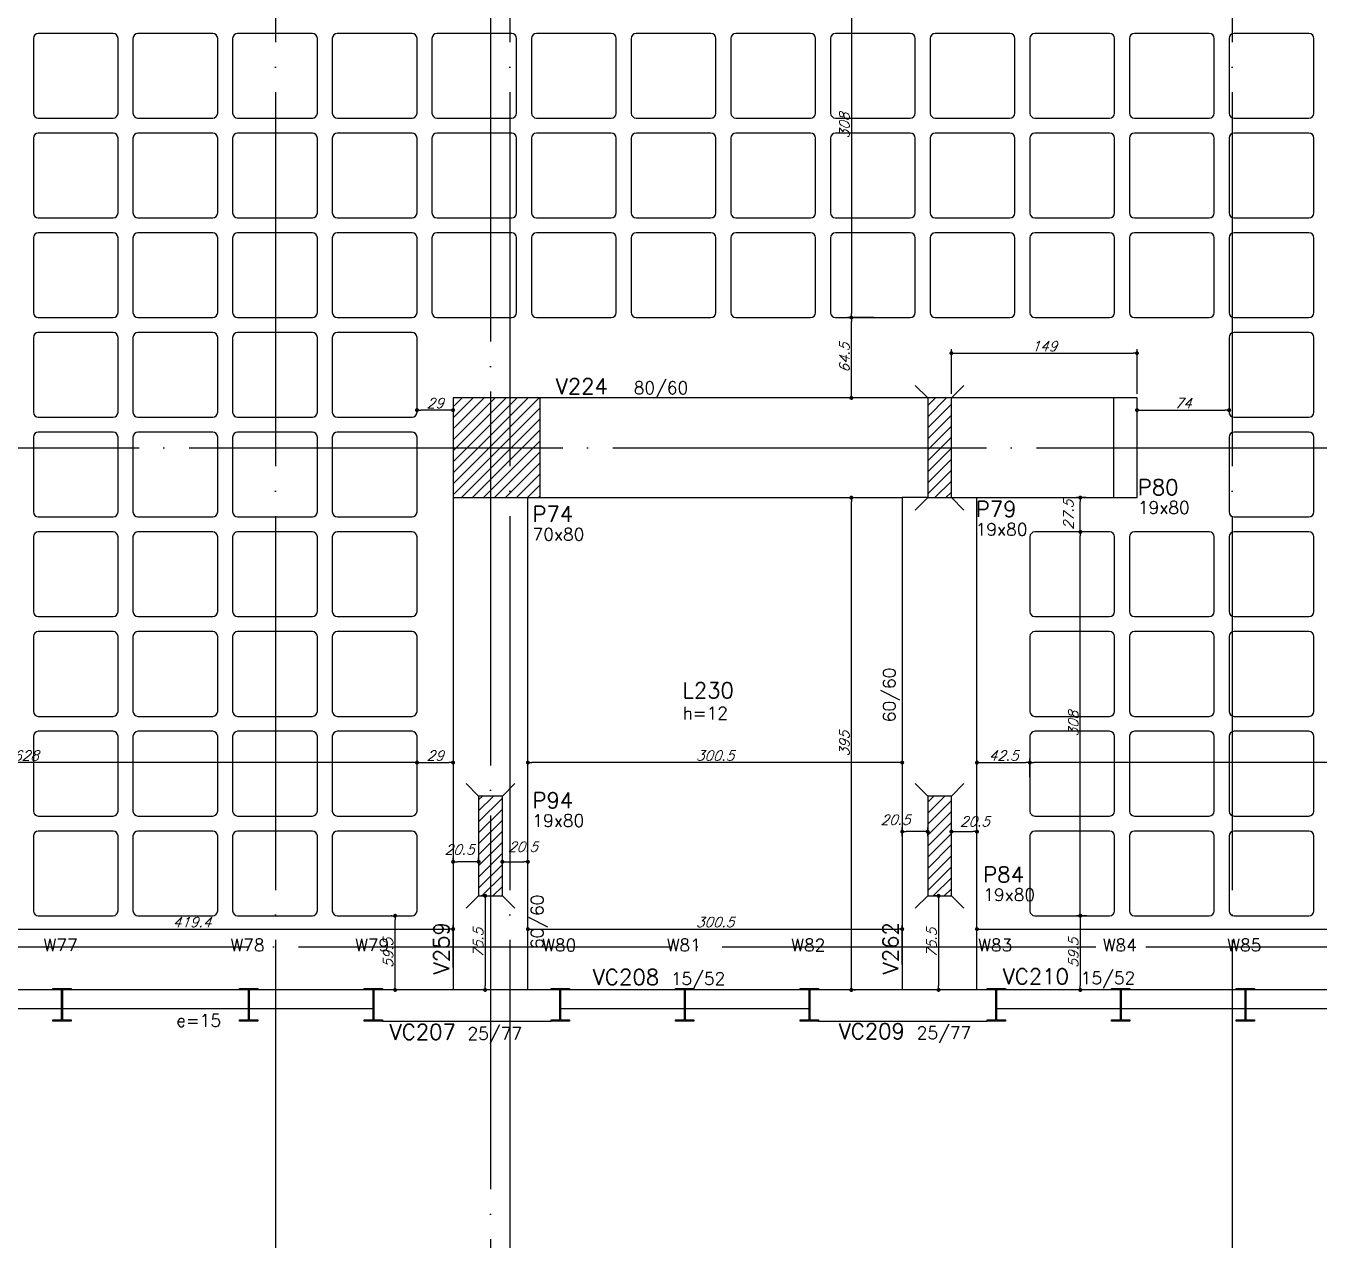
# Model space of a CAD drawing. Extents: x -4172 to 5483, y -2094 to 2406.
# Drawn here: x 1857 to 2895, y -1120 to -146 of the extents above; entities that cross this region are included whole.
import ezdxf
from ezdxf.enums import TextEntityAlignment as Align

# ---------------------------------------------------------------- set-up
doc = ezdxf.new("R2010")
doc.units = 0
doc.header["$LTSCALE"] = 50
doc.header["$MEASUREMENT"] = 0
doc.linetypes.add('EIXO', pattern=[6.8, 6, -0.4, 0, -0.4])
doc.layers.get('0').update_dxf_attribs({"linetype": 'CONTINUOUS'})
doc.layers.get('DEFPOINTS').update_dxf_attribs({"linetype": 'CONTINUOUS'})
for name, color, linetype in [('251', 5, 'CONTINUOUS'), ('F-COTAS', 106, 'CONTINUOUS'), ('F-CUBETA', 1, 'CONTINUOUS'), ('F-EIXO', 12, 'EIXO'), ('F-LAJES-DIM', 2, 'CONTINUOUS'), ('F-LAJES-NOME', 4, 'CONTINUOUS'), ('F-PARC-DIM', 2, 'CONTINUOUS'), ('F-PERFIL - W310x52', 4, 'CONTINUOUS'), ('F-PERFIL- W250x38.5', 4, 'CONTINUOUS'), ('F-PILARES-DIM', 172, 'CONTINUOUS'), ('F-PILARES-HACH', 174, 'CONTINUOUS'), ('F-PILARES-M', 170, 'CONTINUOUS'), ('F-PILARES-N', 170, 'CONTINUOUS'), ('F-PILARES-NASCE', 4, 'CONTINUOUS'), ('F-PILARES-NOME', 170, 'CONTINUOUS'), ('F-PILARES-S', 170, 'CONTINUOUS'), ('F-TEXTO', 6, 'CONTINUOUS'), ('F-VIGAS', 3, 'CONTINUOUS'), ('F-VIGAS-DIM', 2, 'CONTINUOUS'), ('F-VIGAS-NOME', 4, 'CONTINUOUS')]:
    doc.layers.add(name, color=color, linetype=linetype)
doc.styles.add('CP-TEXT-INCL', font='romans.shx', dxfattribs={"oblique": 20})
doc.styles.add('MCP', font='romans.shx')
doc.styles.add('ROMANS', font='romans.shx')
doc.styles.get("Standard").update_dxf_attribs({"font": 'ROMANS.SHX'})
doc.dimstyles.new('CP-COTAS-50', dxfattribs={"dimscale": 0.64, "dimtxt": 12.5, "dimasz": 5, "dimexe": 5, "dimexo": 5, "dimgap": 2.5, "dimtad": 1, "dimdec": 1, "dimdsep": 46, "dimtxsty": 'CP-TEXT-INCL', "dimblk1": 'DOT', "dimblk2": 'DOT', "dimsah": 1, "dimcen": 9, "dimclrd": 256, "dimclre": 256, "dimclrt": 256, "dimadec": 0, "dimazin": 0, "dimtfac": 1, "dimtdec": 1, "dimtmove": 2, "dimatfit": 3, "dimldrblk": 'DOT', "dimfxl": 0, "dimtolj": 1, "dimarcsym": 0})

# ---------------------------------------------------------------- blocks, each defined once
blk = doc.blocks.new('_VAONER063650636500869008690')
at = {"layer": '251', "color": 1}
for p, q in [((30, 34), (-30, 34)), ((-34, 30), (-34, -30)), ((34, -30), (34, 30)), ((-30, -34), (30, -34))]:
    blk.add_line(p, q, dxfattribs=at)
for centre, start, end in [((-30, 30), 90, 180), ((30, 30), 0, 90), ((-30, -30), 180, 270), ((30, -30), 270, 0)]:
    blk.add_arc(centre, 4, start, end, dxfattribs=at)
blk = doc.blocks.new('*U20')
at = {"layer": 'F-EIXO'}
blk.add_line((0, 0), (0, -3377.9), dxfattribs=at)
at = {"layer": 'F-TEXTO', "style": 'ROMANS'}
blk.add_attdef('EIXO', text='', height=17.5, rotation=360, dxfattribs=at).set_placement((0, 28.2), align=Align.MIDDLE_CENTER)
blk = doc.blocks.new('*U22')
at = {"layer": 'F-EIXO'}
blk.add_line((0, 0), (7397, 0), dxfattribs=at)
at = {"layer": 'F-TEXTO', "style": 'ROMANS'}
blk.add_attdef('EIXO', text='', height=17.5, dxfattribs=at).set_placement((-28.2072, 0), align=Align.MIDDLE_CENTER)
blk = doc.blocks.new('*U23')
at = {"layer": 'F-EIXO'}
blk.add_line((0, 0), (7484.954, 0), dxfattribs=at)
at = {"layer": 'F-TEXTO', "style": 'ROMANS'}
blk.add_attdef('EIXO', text='', height=17.5, dxfattribs=at).set_placement((-28.2072, 0), align=Align.MIDDLE_CENTER)
blk = doc.blocks.new('*U35')
at = {"layer": 'F-EIXO'}
blk.add_line((0, 0), (0, -3377.9), dxfattribs=at)
at = {"layer": 'F-TEXTO', "style": 'ROMANS'}
blk.add_attdef('EIXO', text='', height=17.5, rotation=360, dxfattribs=at).set_placement((0, 28.2), align=Align.MIDDLE_CENTER)
blk = doc.blocks.new('*U39')
at = {"layer": 'F-EIXO'}
blk.add_line((0, 0), (0, -3377.9), dxfattribs=at)
at = {"layer": 'F-TEXTO', "style": 'ROMANS'}
blk.add_attdef('EIXO', text='', height=17.5, rotation=360, dxfattribs=at).set_placement((0, 28.2), align=Align.MIDDLE_CENTER)
blk = doc.blocks.new('*U37')
at = {"layer": 'F-EIXO'}
blk.add_line((0, 0), (0, -3477.9), dxfattribs=at)
at = {"layer": 'F-TEXTO', "style": 'ROMANS'}
blk.add_attdef('EIXO', text='', height=17.5, rotation=360, dxfattribs=at).set_placement((0, 28.2), align=Align.MIDDLE_CENTER)
blk = doc.blocks.new('_DOT')
at = {"color": 0, "linetype": 'ByBlock'}
blk.add_line((-0.5, 0), (-1, 0), dxfattribs=at)
at = {"color": 0, "linetype": 'ByBlock', "const_width": 0.5}
blk.add_lwpolyline([(-0.25, 0, 1), (0.25, 0, 1)], format="xyb", close=True, dxfattribs=at)
blk = doc.blocks.new('*D49')
at = {"layer": 'DEFPOINTS', "color": 0, "linetype": 'Continuous', "transparency": 16777216}
for p in [(-3540, -934.5), (3264.5, -934.5), (3264.5, -1512.9)]:
    blk.add_point(p, dxfattribs=at)
at = {"layer": 'F-COTAS', "linetype": 'Continuous', "lineweight": -2, "transparency": 16777216}
for p, q in [((-3540, -937.7), (-3540, -1516.1)), ((3264.5, -937.7), (3264.5, -1516.1)), ((-3536.8, -1512.9), (3261.3, -1512.9))]:
    blk.add_line(p, q, dxfattribs=at)
at = {"layer": 'F-COTAS', "linetype": 'Continuous', "lineweight": -2, "transparency": 16777216, "xscale": 3.2, "yscale": 3.2, "zscale": 3.2, "rotation": 180}
blk.add_blockref('_DOT', (-3540, -1512.9), dxfattribs=at)
at = {"layer": 'F-COTAS', "linetype": 'Continuous', "lineweight": -2, "transparency": 16777216, "xscale": 3.2, "yscale": 3.2, "zscale": 3.2}
blk.add_blockref('_DOT', (3264.5, -1512.9), dxfattribs=at)
at = {"layer": 'F-COTAS', "linetype": 'Continuous', "transparency": 16777216, "insert": (-137.8, -1507.3), "char_height": 8, "attachment_point": 5, "style": 'CP-TEXT-INCL'}
blk.add_mtext('\\A1;6804.5', dxfattribs=at)
blk = doc.blocks.new('*D168')
at = {"layer": 'DEFPOINTS', "color": 0, "linetype": 'Continuous', "transparency": 16777216}
for p in [(2663, -737.1), (2663, -751.9), (3211, -751.9)]:
    blk.add_point(p, dxfattribs=at)
at = {"layer": 'F-COTAS', "linetype": 'Continuous', "lineweight": -2, "transparency": 16777216}
for p, q in [((2663, -748.7), (2663, -733.9)), ((3207.8, -737.1), (2666.2, -737.1)), ((3211, -748.7), (3211, -733.9))]:
    blk.add_line(p, q, dxfattribs=at)
at = {"layer": 'F-COTAS', "linetype": 'Continuous', "lineweight": -2, "transparency": 16777216, "xscale": 3.2, "yscale": 3.2, "zscale": 3.2, "rotation": 180}
blk.add_blockref('_DOT', (2663, -737.1), dxfattribs=at)
at = {"layer": 'F-COTAS', "linetype": 'Continuous', "lineweight": -2, "transparency": 16777216, "xscale": 3.2, "yscale": 3.2, "zscale": 3.2}
blk.add_blockref('_DOT', (3211, -737.1), dxfattribs=at)
at = {"layer": 'F-COTAS', "linetype": 'Continuous', "transparency": 16777216, "insert": (2937, -731.5), "char_height": 8, "attachment_point": 5, "style": 'CP-TEXT-INCL'}
blk.add_mtext('\\A1;548', dxfattribs=at)
blk = doc.blocks.new('*D169')
at = {"layer": 'DEFPOINTS', "color": 0, "linetype": 'Continuous', "transparency": 16777216}
for p in [(2663, -737.1), (2620.5, -745), (2663, -745)]:
    blk.add_point(p, dxfattribs=at)
at = {"layer": 'F-COTAS', "linetype": 'Continuous', "lineweight": -2, "transparency": 16777216}
for p, q in [((2620.5, -741.8), (2620.5, -733.9)), ((2623.7, -737.1), (2659.8, -737.1)), ((2663, -741.8), (2663, -733.9))]:
    blk.add_line(p, q, dxfattribs=at)
at = {"layer": 'F-COTAS', "linetype": 'Continuous', "lineweight": -2, "transparency": 16777216, "xscale": 3.2, "yscale": 3.2, "zscale": 3.2, "rotation": 180}
blk.add_blockref('_DOT', (2620.5, -737.1), dxfattribs=at)
at = {"layer": 'F-COTAS', "linetype": 'Continuous', "lineweight": -2, "transparency": 16777216, "xscale": 3.2, "yscale": 3.2, "zscale": 3.2}
blk.add_blockref('_DOT', (2663, -737.1), dxfattribs=at)
at = {"layer": 'F-COTAS', "linetype": 'Continuous', "transparency": 16777216, "insert": (2641.8, -731.5), "char_height": 8, "attachment_point": 5, "style": 'CP-TEXT-INCL'}
blk.add_mtext('\\A1;42.5', dxfattribs=at)
blk = doc.blocks.new('*D170')
at = {"layer": 'DEFPOINTS', "color": 0, "linetype": 'Continuous', "transparency": 16777216}
for p in [(2260, -737.1), (2260, -737.1), (2560.5, -737.1)]:
    blk.add_point(p, dxfattribs=at)
at = {"layer": 'F-COTAS', "linetype": 'Continuous', "lineweight": -2, "transparency": 16777216}
blk.add_line((2557.3, -737.1), (2263.2, -737.1), dxfattribs=at)
at = {"layer": 'F-COTAS', "linetype": 'Continuous', "lineweight": -2, "transparency": 16777216, "xscale": 3.2, "yscale": 3.2, "zscale": 3.2, "rotation": 180}
blk.add_blockref('_DOT', (2260, -737.1), dxfattribs=at)
at = {"layer": 'F-COTAS', "linetype": 'Continuous', "lineweight": -2, "transparency": 16777216, "xscale": 3.2, "yscale": 3.2, "zscale": 3.2}
blk.add_blockref('_DOT', (2560.5, -737.1), dxfattribs=at)
at = {"layer": 'F-COTAS', "linetype": 'Continuous', "transparency": 16777216, "insert": (2410.2, -731.5), "char_height": 8, "attachment_point": 5, "style": 'CP-TEXT-INCL'}
blk.add_mtext('\\A1;300.5', dxfattribs=at)
blk = doc.blocks.new('*D171')
at = {"layer": 'DEFPOINTS', "color": 0, "linetype": 'Continuous', "transparency": 16777216}
for p in [(2171, -737.1), (2200, -737.1), (2200, -737.1)]:
    blk.add_point(p, dxfattribs=at)
at = {"layer": 'F-COTAS', "linetype": 'Continuous', "lineweight": -2, "transparency": 16777216}
blk.add_line((2174.2, -737.1), (2196.8, -737.1), dxfattribs=at)
at = {"layer": 'F-COTAS', "linetype": 'Continuous', "lineweight": -2, "transparency": 16777216, "xscale": 3.2, "yscale": 3.2, "zscale": 3.2, "rotation": 180}
blk.add_blockref('_DOT', (2171, -737.1), dxfattribs=at)
at = {"layer": 'F-COTAS', "linetype": 'Continuous', "lineweight": -2, "transparency": 16777216, "xscale": 3.2, "yscale": 3.2, "zscale": 3.2}
blk.add_blockref('_DOT', (2200, -737.1), dxfattribs=at)
at = {"layer": 'F-COTAS', "linetype": 'Continuous', "transparency": 16777216, "insert": (2185.5, -731.5), "char_height": 8, "attachment_point": 5, "style": 'CP-TEXT-INCL'}
blk.add_mtext('\\A1;29', dxfattribs=at)
blk = doc.blocks.new('*D172')
at = {"layer": 'DEFPOINTS', "color": 0, "linetype": 'Continuous', "transparency": 16777216}
for p in [(1543, -737.1), (1543, -753.4), (2171, -753.4)]:
    blk.add_point(p, dxfattribs=at)
at = {"layer": 'F-COTAS', "linetype": 'Continuous', "lineweight": -2, "transparency": 16777216}
for p, q in [((1543, -750.2), (1543, -733.9)), ((2167.8, -737.1), (1546.2, -737.1)), ((2171, -750.2), (2171, -733.9))]:
    blk.add_line(p, q, dxfattribs=at)
at = {"layer": 'F-COTAS', "linetype": 'Continuous', "lineweight": -2, "transparency": 16777216, "xscale": 3.2, "yscale": 3.2, "zscale": 3.2, "rotation": 180}
blk.add_blockref('_DOT', (1543, -737.1), dxfattribs=at)
at = {"layer": 'F-COTAS', "linetype": 'Continuous', "lineweight": -2, "transparency": 16777216, "xscale": 3.2, "yscale": 3.2, "zscale": 3.2}
blk.add_blockref('_DOT', (2171, -737.1), dxfattribs=at)
at = {"layer": 'F-COTAS', "linetype": 'Continuous', "transparency": 16777216, "insert": (1857, -731.5), "char_height": 8, "attachment_point": 5, "style": 'CP-TEXT-INCL'}
blk.add_mtext('\\A1;628', dxfattribs=at)
blk = doc.blocks.new('*D179')
at = {"layer": 'DEFPOINTS', "color": 0, "linetype": 'Continuous', "transparency": 16777216}
for p in [(2518.8, -524.5), (2519.7, -524.5), (2518.8, -919.5)]:
    blk.add_point(p, dxfattribs=at)
at = {"layer": 'F-COTAS', "linetype": 'Continuous', "lineweight": -2, "transparency": 16777216}
for p, q in [((2519.7, -916.3), (2519.7, -527.7)), ((2522, -524.5), (2522.9, -524.5)), ((2522, -919.5), (2522.9, -919.5))]:
    blk.add_line(p, q, dxfattribs=at)
at = {"layer": 'F-COTAS', "linetype": 'Continuous', "lineweight": -2, "transparency": 16777216, "xscale": 3.2, "yscale": 3.2, "zscale": 3.2}
for p, rotation in [((2519.7, -524.5), 90), ((2519.7, -919.5), 270)]:
    blk.add_blockref('_DOT', p, dxfattribs=dict(at, rotation=rotation))
at = {"layer": 'F-COTAS', "linetype": 'Continuous', "transparency": 16777216, "insert": (2514.1, -722), "char_height": 8, "attachment_point": 5, "rotation": 90, "style": 'CP-TEXT-INCL'}
blk.add_mtext('\\A1;395', dxfattribs=at)
blk = doc.blocks.new('*D181')
at = {"layer": 'DEFPOINTS', "color": 0, "linetype": 'Continuous', "transparency": 16777216}
for p in [(2541, -72), (2519.7, -380), (2541, -380)]:
    blk.add_point(p, dxfattribs=at)
at = {"layer": 'F-COTAS', "linetype": 'Continuous', "lineweight": -2, "transparency": 16777216}
for p, q in [((2537.8, -72), (2516.5, -72)), ((2519.7, -75.2), (2519.7, -376.8)), ((2537.8, -380), (2516.5, -380))]:
    blk.add_line(p, q, dxfattribs=at)
at = {"layer": 'F-COTAS', "linetype": 'Continuous', "lineweight": -2, "transparency": 16777216, "xscale": 3.2, "yscale": 3.2, "zscale": 3.2}
for p, rotation in [((2519.7, -72), 90), ((2519.7, -380), 270)]:
    blk.add_blockref('_DOT', p, dxfattribs=dict(at, rotation=rotation))
at = {"layer": 'F-COTAS', "linetype": 'Continuous', "transparency": 16777216, "insert": (2514.1, -226), "char_height": 8, "attachment_point": 5, "rotation": 90, "style": 'CP-TEXT-INCL'}
blk.add_mtext('\\A1;308', dxfattribs=at)
blk = doc.blocks.new('*D182')
at = {"layer": 'DEFPOINTS', "color": 0, "linetype": 'Continuous', "transparency": 16777216}
for p in [(2519.7, -380), (2539.1, -380), (2539.1, -444.5)]:
    blk.add_point(p, dxfattribs=at)
at = {"layer": 'F-COTAS', "linetype": 'Continuous', "lineweight": -2, "transparency": 16777216}
for p, q in [((2535.9, -380), (2516.5, -380)), ((2519.7, -441.3), (2519.7, -383.2)), ((2535.9, -444.5), (2516.5, -444.5))]:
    blk.add_line(p, q, dxfattribs=at)
at = {"layer": 'F-COTAS', "linetype": 'Continuous', "lineweight": -2, "transparency": 16777216, "xscale": 3.2, "yscale": 3.2, "zscale": 3.2}
for p, rotation in [((2519.7, -380), 90), ((2519.7, -444.5), 270)]:
    blk.add_blockref('_DOT', p, dxfattribs=dict(at, rotation=rotation))
at = {"layer": 'F-COTAS', "linetype": 'Continuous', "transparency": 16777216, "insert": (2514.1, -412.3), "char_height": 8, "attachment_point": 5, "rotation": 90, "style": 'CP-TEXT-INCL'}
blk.add_mtext('\\A1;64.5', dxfattribs=at)
blk = doc.blocks.new('*D220')
at = {"layer": 'DEFPOINTS', "color": 0, "linetype": 'Continuous', "transparency": 16777216}
for p in [(2200, -870.7), (1780.6, -904.7), (2200, -904.7)]:
    blk.add_point(p, dxfattribs=at)
at = {"layer": 'F-COTAS', "linetype": 'Continuous', "lineweight": -2, "transparency": 16777216}
for p, q in [((1780.6, -901.5), (1780.6, -867.5)), ((1783.8, -870.7), (2196.8, -870.7)), ((2200, -901.5), (2200, -867.5))]:
    blk.add_line(p, q, dxfattribs=at)
at = {"layer": 'F-COTAS', "linetype": 'Continuous', "lineweight": -2, "transparency": 16777216, "xscale": 3.2, "yscale": 3.2, "zscale": 3.2, "rotation": 180}
blk.add_blockref('_DOT', (1780.6, -870.7), dxfattribs=at)
at = {"layer": 'F-COTAS', "linetype": 'Continuous', "lineweight": -2, "transparency": 16777216, "xscale": 3.2, "yscale": 3.2, "zscale": 3.2}
blk.add_blockref('_DOT', (2200, -870.7), dxfattribs=at)
at = {"layer": 'F-COTAS', "linetype": 'Continuous', "transparency": 16777216, "insert": (1990.3, -865.1), "char_height": 8, "attachment_point": 5, "style": 'CP-TEXT-INCL'}
blk.add_mtext('\\A1;419.4', dxfattribs=at)
blk = doc.blocks.new('*D221')
at = {"layer": 'DEFPOINTS', "color": 0, "linetype": 'Continuous', "transparency": 16777216}
for p in [(2560.5, -870.7), (2260, -902.4), (2560.5, -902.4)]:
    blk.add_point(p, dxfattribs=at)
at = {"layer": 'F-COTAS', "linetype": 'Continuous', "lineweight": -2, "transparency": 16777216}
for p, q in [((2260, -899.2), (2260, -867.5)), ((2263.2, -870.7), (2557.3, -870.7)), ((2560.5, -899.2), (2560.5, -867.5))]:
    blk.add_line(p, q, dxfattribs=at)
at = {"layer": 'F-COTAS', "linetype": 'Continuous', "lineweight": -2, "transparency": 16777216, "xscale": 3.2, "yscale": 3.2, "zscale": 3.2, "rotation": 180}
blk.add_blockref('_DOT', (2260, -870.7), dxfattribs=at)
at = {"layer": 'F-COTAS', "linetype": 'Continuous', "lineweight": -2, "transparency": 16777216, "xscale": 3.2, "yscale": 3.2, "zscale": 3.2}
blk.add_blockref('_DOT', (2560.5, -870.7), dxfattribs=at)
at = {"layer": 'F-COTAS', "linetype": 'Continuous', "transparency": 16777216, "insert": (2410.2, -865.1), "char_height": 8, "attachment_point": 5, "style": 'CP-TEXT-INCL'}
blk.add_mtext('\\A1;300.5', dxfattribs=at)
blk = doc.blocks.new('*D222')
at = {"layer": 'DEFPOINTS', "color": 0, "linetype": 'Continuous', "transparency": 16777216}
for p in [(3249.5, -870.7), (2620.5, -899.6), (3249.5, -909.3)]:
    blk.add_point(p, dxfattribs=at)
at = {"layer": 'F-COTAS', "linetype": 'Continuous', "lineweight": -2, "transparency": 16777216}
for p, q in [((2620.5, -896.4), (2620.5, -867.5)), ((2623.7, -870.7), (3246.3, -870.7)), ((3249.5, -906.1), (3249.5, -867.5))]:
    blk.add_line(p, q, dxfattribs=at)
at = {"layer": 'F-COTAS', "linetype": 'Continuous', "lineweight": -2, "transparency": 16777216, "xscale": 3.2, "yscale": 3.2, "zscale": 3.2, "rotation": 180}
blk.add_blockref('_DOT', (2620.5, -870.7), dxfattribs=at)
at = {"layer": 'F-COTAS', "linetype": 'Continuous', "lineweight": -2, "transparency": 16777216, "xscale": 3.2, "yscale": 3.2, "zscale": 3.2}
blk.add_blockref('_DOT', (3249.5, -870.7), dxfattribs=at)
at = {"layer": 'F-COTAS', "linetype": 'Continuous', "transparency": 16777216, "insert": (2935, -865.1), "char_height": 8, "attachment_point": 5, "style": 'CP-TEXT-INCL'}
blk.add_mtext('\\A1;629', dxfattribs=at)
blk = doc.blocks.new('*D223')
at = {"layer": 'DEFPOINTS', "color": 0, "linetype": 'Continuous', "transparency": 16777216}
for p in [(2708.3, -860), (2703.5, -919.5), (2708.3, -919.5)]:
    blk.add_point(p, dxfattribs=at)
at = {"layer": 'F-COTAS', "linetype": 'Continuous', "lineweight": -2, "transparency": 16777216}
for p, q in [((2705.1, -860), (2700.3, -860)), ((2703.5, -863.2), (2703.5, -916.3)), ((2705.1, -919.5), (2700.3, -919.5))]:
    blk.add_line(p, q, dxfattribs=at)
at = {"layer": 'F-COTAS', "linetype": 'Continuous', "lineweight": -2, "transparency": 16777216, "xscale": 3.2, "yscale": 3.2, "zscale": 3.2}
for p, rotation in [((2703.5, -860), 90), ((2703.5, -919.5), 270)]:
    blk.add_blockref('_DOT', p, dxfattribs=dict(at, rotation=rotation))
at = {"layer": 'F-COTAS', "linetype": 'Continuous', "transparency": 16777216, "insert": (2697.9, -889.8), "char_height": 8, "attachment_point": 5, "rotation": 90, "style": 'CP-TEXT-INCL'}
blk.add_mtext('\\A1;59.5', dxfattribs=at)
blk = doc.blocks.new('*D224')
at = {"layer": 'DEFPOINTS', "color": 0, "linetype": 'Continuous', "transparency": 16777216}
for p in [(2703.5, -552), (2711.9, -552), (2711.9, -860)]:
    blk.add_point(p, dxfattribs=at)
at = {"layer": 'F-COTAS', "linetype": 'Continuous', "lineweight": -2, "transparency": 16777216}
for p, q in [((2708.7, -552), (2700.3, -552)), ((2703.5, -856.8), (2703.5, -555.2)), ((2708.7, -860), (2700.3, -860))]:
    blk.add_line(p, q, dxfattribs=at)
at = {"layer": 'F-COTAS', "linetype": 'Continuous', "lineweight": -2, "transparency": 16777216, "xscale": 3.2, "yscale": 3.2, "zscale": 3.2}
for p, rotation in [((2703.5, -552), 90), ((2703.5, -860), 270)]:
    blk.add_blockref('_DOT', p, dxfattribs=dict(at, rotation=rotation))
at = {"layer": 'F-COTAS', "linetype": 'Continuous', "transparency": 16777216, "insert": (2697.9, -706), "char_height": 8, "attachment_point": 5, "rotation": 90, "style": 'CP-TEXT-INCL'}
blk.add_mtext('\\A1;308', dxfattribs=at)
blk = doc.blocks.new('*D225')
at = {"layer": 'DEFPOINTS', "color": 0, "linetype": 'Continuous', "transparency": 16777216}
for p in [(2703.5, -524.5), (2711.4, -524.5), (2711.4, -552)]:
    blk.add_point(p, dxfattribs=at)
at = {"layer": 'F-COTAS', "linetype": 'Continuous', "lineweight": -2, "transparency": 16777216}
for p, q in [((2708.2, -524.5), (2700.3, -524.5)), ((2703.5, -548.8), (2703.5, -527.7)), ((2708.2, -552), (2700.3, -552))]:
    blk.add_line(p, q, dxfattribs=at)
at = {"layer": 'F-COTAS', "linetype": 'Continuous', "lineweight": -2, "transparency": 16777216, "xscale": 3.2, "yscale": 3.2, "zscale": 3.2}
for p, rotation in [((2703.5, -524.5), 90), ((2703.5, -552), 270)]:
    blk.add_blockref('_DOT', p, dxfattribs=dict(at, rotation=rotation))
at = {"layer": 'F-COTAS', "linetype": 'Continuous', "transparency": 16777216, "insert": (2693.9, -538.3), "char_height": 8, "attachment_point": 5, "rotation": 90, "style": 'CP-TEXT-INCL'}
blk.add_mtext('\\A1;27.5', dxfattribs=at)
blk = doc.blocks.new('*D226')
at = {"layer": 'DEFPOINTS', "color": 0, "linetype": 'Continuous', "transparency": 16777216}
for p in [(2153.4, -860), (2153.9, -860), (2153.9, -919.5)]:
    blk.add_point(p, dxfattribs=at)
at = {"layer": 'F-COTAS', "linetype": 'Continuous', "lineweight": -2, "transparency": 16777216}
for p, q in [((2150.7, -860), (2150.2, -860)), ((2153.4, -916.3), (2153.4, -863.2)), ((2150.7, -919.5), (2150.2, -919.5))]:
    blk.add_line(p, q, dxfattribs=at)
at = {"layer": 'F-COTAS', "linetype": 'Continuous', "lineweight": -2, "transparency": 16777216, "xscale": 3.2, "yscale": 3.2, "zscale": 3.2}
for p, rotation in [((2153.4, -860), 90), ((2153.4, -919.5), 270)]:
    blk.add_blockref('_DOT', p, dxfattribs=dict(at, rotation=rotation))
at = {"layer": 'F-COTAS', "linetype": 'Continuous', "transparency": 16777216, "insert": (2147.8, -889.8), "char_height": 8, "attachment_point": 5, "rotation": 90, "style": 'CP-TEXT-INCL'}
blk.add_mtext('\\A1;59.5', dxfattribs=at)
blk = doc.blocks.new('*D266')
at = {"layer": 'DEFPOINTS', "color": 0, "linetype": 'Continuous', "transparency": 16777216}
for p in [(2749, -408.6), (2600, -444.5), (2749, -444.5)]:
    blk.add_point(p, dxfattribs=at)
at = {"layer": 'F-COTAS', "linetype": 'Continuous', "lineweight": -2, "transparency": 16777216}
for p, q in [((2600, -441.3), (2600, -405.4)), ((2603.2, -408.6), (2745.8, -408.6)), ((2749, -441.3), (2749, -405.4))]:
    blk.add_line(p, q, dxfattribs=at)
at = {"layer": 'F-COTAS', "linetype": 'Continuous', "lineweight": -2, "transparency": 16777216, "xscale": 3.2, "yscale": 3.2, "zscale": 3.2, "rotation": 180}
blk.add_blockref('_DOT', (2600, -408.6), dxfattribs=at)
at = {"layer": 'F-COTAS', "linetype": 'Continuous', "lineweight": -2, "transparency": 16777216, "xscale": 3.2, "yscale": 3.2, "zscale": 3.2}
blk.add_blockref('_DOT', (2749, -408.6), dxfattribs=at)
at = {"layer": 'F-COTAS', "linetype": 'Continuous', "transparency": 16777216, "insert": (2674.5, -403), "char_height": 8, "attachment_point": 5, "style": 'CP-TEXT-INCL'}
blk.add_mtext('\\A1;149', dxfattribs=at)
blk = doc.blocks.new('*D267')
at = {"layer": 'DEFPOINTS', "color": 0, "linetype": 'Continuous', "transparency": 16777216}
for p in [(2560.5, -792.5), (2560.5, -799.3), (2581, -799.3)]:
    blk.add_point(p, dxfattribs=at)
at = {"layer": 'F-COTAS', "linetype": 'Continuous', "lineweight": -2, "transparency": 16777216}
for p, q in [((2560.5, -796.1), (2560.5, -789.3)), ((2577.8, -792.5), (2563.7, -792.5)), ((2581, -796.1), (2581, -789.3))]:
    blk.add_line(p, q, dxfattribs=at)
at = {"layer": 'F-COTAS', "linetype": 'Continuous', "lineweight": -2, "transparency": 16777216, "xscale": 3.2, "yscale": 3.2, "zscale": 3.2, "rotation": 180}
blk.add_blockref('_DOT', (2560.5, -792.5), dxfattribs=at)
at = {"layer": 'F-COTAS', "linetype": 'Continuous', "lineweight": -2, "transparency": 16777216, "xscale": 3.2, "yscale": 3.2, "zscale": 3.2}
blk.add_blockref('_DOT', (2581, -792.5), dxfattribs=at)
at = {"layer": 'F-COTAS', "linetype": 'Continuous', "transparency": 16777216, "insert": (2555, -783), "char_height": 8, "attachment_point": 5, "style": 'CP-TEXT-INCL'}
blk.add_mtext('\\A1;20.5', dxfattribs=at)
blk = doc.blocks.new('*D268')
at = {"layer": 'DEFPOINTS', "color": 0, "linetype": 'Continuous', "transparency": 16777216}
for p in [(2600, -793.7), (2620.5, -792.5), (2620.5, -793.7)]:
    blk.add_point(p, dxfattribs=at)
at = {"layer": 'F-COTAS', "linetype": 'Continuous', "lineweight": -2, "transparency": 16777216}
for p, q in [((2600, -790.5), (2600, -789.3)), ((2603.2, -792.5), (2617.3, -792.5)), ((2620.5, -790.5), (2620.5, -789.3))]:
    blk.add_line(p, q, dxfattribs=at)
at = {"layer": 'F-COTAS', "linetype": 'Continuous', "lineweight": -2, "transparency": 16777216, "xscale": 3.2, "yscale": 3.2, "zscale": 3.2, "rotation": 180}
blk.add_blockref('_DOT', (2600, -792.5), dxfattribs=at)
at = {"layer": 'F-COTAS', "linetype": 'Continuous', "lineweight": -2, "transparency": 16777216, "xscale": 3.2, "yscale": 3.2, "zscale": 3.2}
blk.add_blockref('_DOT', (2620.5, -792.5), dxfattribs=at)
at = {"layer": 'F-COTAS', "linetype": 'Continuous', "transparency": 16777216, "insert": (2618.8, -784.3), "char_height": 8, "attachment_point": 5, "style": 'CP-TEXT-INCL'}
blk.add_mtext('\\A1;20.5', dxfattribs=at)
blk = doc.blocks.new('*D269')
at = {"layer": 'DEFPOINTS', "color": 0, "linetype": 'Continuous', "transparency": 16777216}
for p in [(2594.1, -844), (2589.7, -919.5), (2591.2, -919.5)]:
    blk.add_point(p, dxfattribs=at)
at = {"layer": 'F-COTAS', "linetype": 'Continuous', "lineweight": -2, "transparency": 16777216}
for p, q in [((2590.9, -844), (2586.5, -844)), ((2589.7, -847.2), (2589.7, -916.3)), ((2588, -919.5), (2586.5, -919.5))]:
    blk.add_line(p, q, dxfattribs=at)
at = {"layer": 'F-COTAS', "linetype": 'Continuous', "lineweight": -2, "transparency": 16777216, "xscale": 3.2, "yscale": 3.2, "zscale": 3.2}
for p, rotation in [((2589.7, -844), 90), ((2589.7, -919.5), 270)]:
    blk.add_blockref('_DOT', p, dxfattribs=dict(at, rotation=rotation))
at = {"layer": 'F-COTAS', "linetype": 'Continuous', "transparency": 16777216, "insert": (2584.1, -881.8), "char_height": 8, "attachment_point": 5, "rotation": 90, "style": 'CP-TEXT-INCL'}
blk.add_mtext('\\A1;75.5', dxfattribs=at)
blk = doc.blocks.new('*D270')
at = {"layer": 'DEFPOINTS', "color": 0, "linetype": 'Continuous', "transparency": 16777216}
for p in [(2227.5, -844), (2225.7, -919.5), (2227.5, -919.5)]:
    blk.add_point(p, dxfattribs=at)
at = {"layer": 'F-COTAS', "linetype": 'Continuous', "lineweight": -2, "transparency": 16777216}
for p, q in [((2224.3, -844), (2222.5, -844)), ((2225.7, -847.2), (2225.7, -916.3)), ((2224.3, -919.5), (2222.5, -919.5))]:
    blk.add_line(p, q, dxfattribs=at)
at = {"layer": 'F-COTAS', "linetype": 'Continuous', "lineweight": -2, "transparency": 16777216, "xscale": 3.2, "yscale": 3.2, "zscale": 3.2}
for p, rotation in [((2225.7, -844), 90), ((2225.7, -919.5), 270)]:
    blk.add_blockref('_DOT', p, dxfattribs=dict(at, rotation=rotation))
at = {"layer": 'F-COTAS', "linetype": 'Continuous', "transparency": 16777216, "insert": (2220.1, -881.8), "char_height": 8, "attachment_point": 5, "rotation": 90, "style": 'CP-TEXT-INCL'}
blk.add_mtext('\\A1;75.5', dxfattribs=at)
blk = doc.blocks.new('*D271')
at = {"layer": 'DEFPOINTS', "color": 0, "linetype": 'Continuous', "transparency": 16777216}
for p in [(2260, -816.7), (2239.5, -827.3), (2260, -827.3)]:
    blk.add_point(p, dxfattribs=at)
at = {"layer": 'F-COTAS', "linetype": 'Continuous', "lineweight": -2, "transparency": 16777216}
for p, q in [((2239.5, -824.1), (2239.5, -813.5)), ((2242.7, -816.7), (2256.8, -816.7)), ((2260, -824.1), (2260, -813.5))]:
    blk.add_line(p, q, dxfattribs=at)
at = {"layer": 'F-COTAS', "linetype": 'Continuous', "lineweight": -2, "transparency": 16777216, "xscale": 3.2, "yscale": 3.2, "zscale": 3.2, "rotation": 180}
blk.add_blockref('_DOT', (2239.5, -816.7), dxfattribs=at)
at = {"layer": 'F-COTAS', "linetype": 'Continuous', "lineweight": -2, "transparency": 16777216, "xscale": 3.2, "yscale": 3.2, "zscale": 3.2}
blk.add_blockref('_DOT', (2260, -816.7), dxfattribs=at)
at = {"layer": 'F-COTAS', "linetype": 'Continuous', "transparency": 16777216, "insert": (2256, -804.6), "char_height": 8, "attachment_point": 5, "style": 'CP-TEXT-INCL'}
blk.add_mtext('\\A1;20.5', dxfattribs=at)
blk = doc.blocks.new('*D272')
at = {"layer": 'DEFPOINTS', "color": 0, "linetype": 'Continuous', "transparency": 16777216}
for p in [(2200, -816.7), (2200, -820.9), (2220.5, -820.9)]:
    blk.add_point(p, dxfattribs=at)
at = {"layer": 'F-COTAS', "linetype": 'Continuous', "lineweight": -2, "transparency": 16777216}
for p, q in [((2200, -817.7), (2200, -813.5)), ((2217.3, -816.7), (2203.2, -816.7)), ((2220.5, -817.7), (2220.5, -813.5))]:
    blk.add_line(p, q, dxfattribs=at)
at = {"layer": 'F-COTAS', "linetype": 'Continuous', "lineweight": -2, "transparency": 16777216, "xscale": 3.2, "yscale": 3.2, "zscale": 3.2, "rotation": 180}
blk.add_blockref('_DOT', (2200, -816.7), dxfattribs=at)
at = {"layer": 'F-COTAS', "linetype": 'Continuous', "lineweight": -2, "transparency": 16777216, "xscale": 3.2, "yscale": 3.2, "zscale": 3.2}
blk.add_blockref('_DOT', (2220.5, -816.7), dxfattribs=at)
at = {"layer": 'F-COTAS', "linetype": 'Continuous', "transparency": 16777216, "insert": (2205.1, -806.9), "char_height": 8, "attachment_point": 5, "style": 'CP-TEXT-INCL'}
blk.add_mtext('\\A1;20.5', dxfattribs=at)
blk = doc.blocks.new('*D273')
at = {"layer": 'DEFPOINTS', "color": 0, "linetype": 'Continuous', "transparency": 16777216}
for p in [(2823, -453.9), (2823, -454.3), (2749, -464)]:
    blk.add_point(p, dxfattribs=at)
at = {"layer": 'F-COTAS', "linetype": 'Continuous', "lineweight": -2, "transparency": 16777216}
for p, q in [((2749, -460.8), (2749, -451.1)), ((2752.2, -454.3), (2819.8, -454.3)), ((2823, -457.1), (2823, -457.5))]:
    blk.add_line(p, q, dxfattribs=at)
at = {"layer": 'F-COTAS', "linetype": 'Continuous', "lineweight": -2, "transparency": 16777216, "xscale": 3.2, "yscale": 3.2, "zscale": 3.2, "rotation": 180}
blk.add_blockref('_DOT', (2749, -454.3), dxfattribs=at)
at = {"layer": 'F-COTAS', "linetype": 'Continuous', "lineweight": -2, "transparency": 16777216, "xscale": 3.2, "yscale": 3.2, "zscale": 3.2}
blk.add_blockref('_DOT', (2823, -454.3), dxfattribs=at)
at = {"layer": 'F-COTAS', "linetype": 'Continuous', "transparency": 16777216, "insert": (2786, -448.7), "char_height": 8, "attachment_point": 5, "style": 'CP-TEXT-INCL'}
blk.add_mtext('\\A1;74', dxfattribs=at)
blk = doc.blocks.new('*D274')
at = {"layer": 'DEFPOINTS', "color": 0, "linetype": 'Continuous', "transparency": 16777216}
for p in [(2171, -454.3), (2171, -454.3), (2200, -454.3)]:
    blk.add_point(p, dxfattribs=at)
at = {"layer": 'F-COTAS', "linetype": 'Continuous', "lineweight": -2, "transparency": 16777216}
blk.add_line((2196.8, -454.3), (2174.2, -454.3), dxfattribs=at)
at = {"layer": 'F-COTAS', "linetype": 'Continuous', "lineweight": -2, "transparency": 16777216, "xscale": 3.2, "yscale": 3.2, "zscale": 3.2, "rotation": 180}
blk.add_blockref('_DOT', (2171, -454.3), dxfattribs=at)
at = {"layer": 'F-COTAS', "linetype": 'Continuous', "lineweight": -2, "transparency": 16777216, "xscale": 3.2, "yscale": 3.2, "zscale": 3.2}
blk.add_blockref('_DOT', (2200, -454.3), dxfattribs=at)
at = {"layer": 'F-COTAS', "linetype": 'Continuous', "transparency": 16777216, "insert": (2185.5, -448.7), "char_height": 8, "attachment_point": 5, "style": 'CP-TEXT-INCL'}
blk.add_mtext('\\A1;29', dxfattribs=at)
blk = doc.blocks.new('A$C44D756D9')
at = {"layer": 'F-PERFIL- W250x38.5', "linetype": 'Continuous'}
for points in [[(5218.3, -2434.1), (5203.6, -2434.1), (5203.6, -2433), (5210.7, -2433), (5210.7, -2409), (5203.6, -2409), (5203.6, -2407.9), (5218.3, -2407.9), (5218.3, -2409), (5211.3, -2409), (5211.3, -2433), (5218.3, -2433)], [(5368.3, -2434.1), (5353.6, -2434.1), (5353.6, -2433), (5360.7, -2433), (5360.7, -2409), (5353.6, -2409), (5353.6, -2407.9), (5368.3, -2407.9), (5368.3, -2409), (5361.3, -2409), (5361.3, -2433), (5368.3, -2433)], [(5468.3, -2434.1), (5453.6, -2434.1), (5453.6, -2433), (5460.7, -2433), (5460.7, -2409), (5453.6, -2409), (5453.6, -2407.9), (5468.3, -2407.9), (5468.3, -2409), (5461.3, -2409), (5461.3, -2433), (5468.3, -2433)], [(5618.3, -2434.1), (5603.6, -2434.1), (5603.6, -2433), (5610.7, -2433), (5610.7, -2409), (5603.6, -2409), (5603.6, -2407.9), (5618.3, -2407.9), (5618.3, -2409), (5611.3, -2409), (5611.3, -2433), (5618.3, -2433)], [(5718.3, -2434.1), (5703.6, -2434.1), (5703.6, -2433), (5710.7, -2433), (5710.7, -2409), (5703.6, -2409), (5703.6, -2407.9), (5718.3, -2407.9), (5718.3, -2409), (5711.3, -2409), (5711.3, -2433), (5718.3, -2433)], [(5818.3, -2434.1), (5803.6, -2434.1), (5803.6, -2433), (5810.7, -2433), (5810.7, -2409), (5803.6, -2409), (5803.6, -2407.9), (5818.3, -2407.9), (5818.3, -2409), (5811.3, -2409), (5811.3, -2433), (5818.3, -2433)], [(5968.3, -2434.1), (5953.6, -2434.1), (5953.6, -2433), (5960.7, -2433), (5960.7, -2409), (5953.6, -2409), (5953.6, -2407.9), (5968.3, -2407.9), (5968.3, -2409), (5961.3, -2409), (5961.3, -2433), (5968.3, -2433)], [(6068.3, -2434.1), (6053.6, -2434.1), (6053.6, -2433), (6060.7, -2433), (6060.7, -2409), (6053.6, -2409), (6053.6, -2407.9), (6068.3, -2407.9), (6068.3, -2409), (6061.3, -2409), (6061.3, -2433), (6068.3, -2433)], [(6168.3, -2434.1), (6153.6, -2434.1), (6153.6, -2433), (6160.7, -2433), (6160.7, -2409), (6153.6, -2409), (6153.6, -2407.9), (6168.3, -2407.9), (6168.3, -2409), (6161.3, -2409), (6161.3, -2433), (6168.3, -2433)]]:
    blk.add_lwpolyline(points, close=True, dxfattribs=at)
at = {"layer": 'F-PILARES-NOME'}
for s, p in [('W77', (5196.2, -2378)), ('W78', (5346.2, -2378)), ('W79', (5446.2, -2378)), ('W80', (5596.4, -2378)), ('W81', (5696.4, -2378)), ('W82', (5796.4, -2378)), ('W83', (5946.4, -2378)), ('W84', (6046.4, -2378)), ('W85', (6146.4, -2378))]:
    blk.add_text(s, height=10, dxfattribs=at).set_placement(p)

msp = doc.modelspace()

# ---------------------------------------------------------------- hatches: boundary and pattern name
at = {"layer": 'F-PILARES-HACH', "linetype": 'Continuous'}
h = msp.add_hatch(dxfattribs=at)
h.set_pattern_fill('ANSI31', color=256, scale=50, style=0)
h.paths.add_polyline_path([(2200, -524.5), (2270, -524.5), (2270, -444.5), (2200, -444.5)], flags=16)
h = msp.add_hatch(dxfattribs=at)
h.set_pattern_fill('ANSI31', color=256, scale=50, style=0)
h.paths.add_polyline_path([(2581, -524.5), (2600, -524.5), (2600, -444.5), (2581, -444.5)], flags=16)
h = msp.add_hatch(dxfattribs=at)
h.set_pattern_fill('ANSI31', color=256, scale=50, style=0)
h.paths.add_polyline_path([(2220.5, -844), (2239.5, -844), (2239.5, -764), (2220.5, -764)], flags=16)
h = msp.add_hatch(dxfattribs=at)
h.set_pattern_fill('ANSI31', color=256, scale=50, style=0)
h.paths.add_polyline_path([(2581, -844), (2600, -844), (2600, -764), (2581, -764)], flags=16)

# ---------------------------------------------------------------- linework, layer by layer
at = {"layer": 'F-PILARES-M', "linetype": 'Continuous'}
msp.add_lwpolyline([(2730, -524.5), (2749, -524.5), (2749, -444.5), (2730, -444.5), (2730, -524.5)], dxfattribs=at)
at = {"layer": 'F-PILARES-N', "linetype": 'Continuous'}
for points in [[(2581, -524.5), (2600, -524.5), (2600, -444.5), (2581, -444.5), (2581, -524.5)], [(2220.5, -844), (2239.5, -844), (2239.5, -764), (2220.5, -764), (2220.5, -844)], [(2581, -844), (2600, -844), (2600, -764), (2581, -764), (2581, -844)]]:
    msp.add_lwpolyline(points, dxfattribs=at)
at = {"layer": 'F-PILARES-NASCE', "linetype": 'Continuous'}
for p, q in [((2581, -444.5), (2571, -434.5)), ((2600, -444.5), (2610, -434.5)), ((2581, -524.5), (2571, -534.5)), ((2600, -524.5), (2610, -534.5)), ((2220.5, -764), (2210.5, -754)), ((2239.5, -764), (2249.5, -754)), ((2581, -764), (2571, -754)), ((2600, -764), (2610, -754)), ((2220.5, -844), (2210.5, -854)), ((2239.5, -844), (2249.5, -854)), ((2581, -844), (2571, -854)), ((2600, -844), (2610, -854))]:
    msp.add_line(p, q, dxfattribs=at)
at = {"layer": 'F-PILARES-S', "linetype": 'Continuous'}
msp.add_lwpolyline([(2200, -524.5), (2270, -524.5), (2270, -444.5), (2200, -444.5), (2200, -524.5)], dxfattribs=at)
at = {"layer": 'F-VIGAS'}
msp.add_line((1781.58, -934.5), (2136.33, -934.5), dxfattribs=at)
at = {"layer": 'F-VIGAS', "linetype": 'Continuous'}
for p, q in [((2143.35, -944.594), (2278.65, -944.594)), ((2493.35, -944.594), (2628.65, -944.594))]:
    msp.add_line(p, q, dxfattribs=at)
at = {"layer": 'F-VIGAS'}
for points in [[(3249.5, -275.5), (3249.5, -919.5), (1780.632, -919.5), (1544.382, -949.5), (760.5, -949.5), (760.5, -479.5), (645.5, -479.5)], [(2635.67, -934.5), (3264.5, -934.5), (3264.5, -275.5)], [(2581, -444.5), (2270, -444.5)], [(2730, -444.5), (2600, -444.5)], [(2200, -524.5), (2200, -804)], [(2260, -804), (2260, -524.5)], [(2270, -524.5), (2560.5, -524.5)], [(2560.5, -524.5), (2560.5, -804)], [(2581, -524.5), (2560.5, -524.5)], [(2600, -524.5), (2620.5, -524.5)], [(2620.5, -524.5), (2730, -524.5)], [(2620.5, -804), (2620.5, -524.5)], [(2200, -804), (2200, -919.5)], [(2260, -919.5), (2260, -804)], [(2560.5, -804), (2560.5, -919.5)], [(2620.5, -919.5), (2620.5, -804)], [(2285.67, -934.5), (2486.33, -934.5)]]:
    msp.add_lwpolyline(points, dxfattribs=at)

# ---------------------------------------------------------------- block references
at = {"layer": 'F-CUBETA'}
for p in [(1897, -186), (1977, -186), (2057, -186), (2137, -186), (2217, -186), (2297, -186), (2377, -186), (2457, -186), (2537, -186), (2617, -186), (2697, -186), (2777, -186), (2857, -186), (1897, -266), (1977, -266), (2057, -266), (2137, -266), (2217, -266), (2297, -266), (2377, -266), (2457, -266), (2537, -266), (2617, -266), (2697, -266), (2777, -266), (2857, -266), (1897, -346), (1977, -346), (2057, -346), (2137, -346), (2217, -346), (2297, -346), (2377, -346), (2457, -346), (2537, -346), (2617, -346), (2697, -346), (2777, -346), (2857, -346), (1897, -426), (1977, -426), (2057, -426), (2137, -426), (2857, -426), (1897, -506), (1977, -506), (2057, -506), (2137, -506), (2857, -506), (1897, -586), (1977, -586), (2057, -586), (2137, -586), (2697, -586), (2777, -586), (2857, -586), (1897, -666), (1977, -666), (2057, -666), (2137, -666), (2697, -666), (2777, -666), (2857, -666), (1897, -746), (1977, -746), (2057, -746), (2137, -746), (2697, -746), (2777, -746), (2857, -746), (1897, -826), (1977, -826), (2057, -826), (2137, -826), (2697, -826), (2777, -826), (2857, -826)]:
    msp.add_blockref('_VAONER063650636500869008690', p, dxfattribs=at)
at = {"layer": 'F-EIXO', "linetype": 'Continuous'}
for name, p in [('*U37', (2230, 1941.357)), ('*U35', (2057.5, 1841.357)), ('*U39', (2245.5, 1841.357)), ('*U20', (2825.5, 1841.357)), ('*U23', (-3793.715, -484.5)), ('*U22', (-3705.761, -885))]:
    msp.add_blockref(name, p, dxfattribs=at)
at = {"layer": 'F-PERFIL - W310x52'}
msp.add_blockref('A$C44D756D9', (-3325, 1489.5), dxfattribs=at)

# ---------------------------------------------------------------- texts
at = {"layer": 'F-LAJES-DIM', "linetype": 'Continuous', "style": 'MCP'}
msp.add_text('h=12', height=10, dxfattribs=at).set_placement((2384.227, -702.393))
at = {"layer": 'F-LAJES-NOME', "linetype": 'Continuous', "style": 'MCP'}
msp.add_text('L230', height=12.5, dxfattribs=at).set_placement((2384.227, -685.393))
at = {"layer": 'F-PARC-DIM', "style": 'MCP'}
msp.add_text('e=15', height=10, dxfattribs=at).set_placement((1977.758, -948.989))
at = {"layer": 'F-PILARES-DIM', "linetype": 'Continuous', "style": 'MCP'}
for s, p in [('19x80', (2749.733, -537.422)), ('70x80', (2263.745, -558.939)), ('19x80', (2619.502, -554.971)), ('19x80', (2263.652, -788.617)), ('19x80', (2625.617, -848.145))]:
    msp.add_text(s, height=10, dxfattribs=at).set_placement(p)
at = {"layer": 'F-PILARES-NOME', "linetype": 'Continuous', "style": 'MCP'}
for s, p in [('P80', (2749.733, -522.422)), ('P79', (2619.502, -539.971)), ('P74', (2263.745, -543.939)), ('P94', (2263.652, -773.617)), ('P84', (2625.617, -833.145))]:
    msp.add_text(s, height=12.5, dxfattribs=at).set_placement(p)
at = {"layer": 'F-VIGAS-DIM', "linetype": 'Continuous', "style": 'MCP'}
for s, p in [('80/60', (2345, -441.375)), ('15/52', (2703.875, -914.902)), ('15/52', (2374.759, -915.446)), ('25/77', (2211.548, -959.447)), ('25/77', (2572.217, -958.903))]:
    msp.add_text(s, height=10, dxfattribs=at).set_placement(p)
for p in [(2555.114, -704.664), (2272.5, -886.75)]:
    msp.add_text('60/60', height=10, rotation=90, dxfattribs=at).set_placement(p)
at = {"layer": 'F-VIGAS-NOME', "linetype": 'Continuous', "style": 'MCP'}
for s, p in [('V224', (2282.5, -441.375)), ('VC208', (2312.259, -915.446)), ('VC210', (2641.375, -914.902)), ('VC207', (2149.048, -959.447)), ('VC209', (2509.717, -958.903))]:
    msp.add_text(s, height=12.5, dxfattribs=at).set_placement(p)
for s, p in [('V259', (2196.875, -907)), ('V262', (2557.375, -907))]:
    msp.add_text(s, height=12.5, rotation=90, dxfattribs=at).set_placement(p)

# ---------------------------------------------------------------- dimensions: what is measured, and where the dimension line sits
at = {"layer": 'F-COTAS', "linetype": 'Continuous'}
for base, p1, p2, picture, middle in [((2519.686, -380), (2540.958, -72), (2540.958, -380), '*D181', (2514.086, -226)), ((2519.686, -380), (2539.094, -444.5), (2539.094, -380), '*D182', (2514.086, -412.25)), ((2519.686, -524.5), (2518.841, -919.5), (2518.841, -524.5), '*D179', (2514.086, -722)), ((2703.465, -524.5), (2711.418, -552), (2711.418, -524.5), '*D225', (2693.865, -538.25)), ((2703.465, -552), (2711.852, -860), (2711.852, -552), '*D224', (2697.865, -706)), ((2225.699, -919.5), (2227.486, -844), (2227.486, -919.5), '*D270', (2220.099, -881.75)), ((2589.692, -919.5), (2594.126, -844), (2591.17, -919.5), '*D269', (2584.092, -881.75)), ((2153.437, -860), (2153.946, -919.5), (2153.946, -860), '*D226', (2147.837, -889.75)), ((2703.465, -919.5), (2708.333, -860), (2708.333, -919.5), '*D223', (2697.865, -889.75))]:
    dim = msp.add_linear_dim(base=base, p1=p1, p2=p2, angle=90, dimstyle='CP-COTAS-50', override={"dimfxl": 7.5}, dxfattribs=at)
    dim.commit()
    dim.dimension.update_dxf_attribs({"geometry": picture, "text_midpoint": middle})
for base, p1, p2, picture, middle in [((2749, -408.625), (2600, -444.5), (2749, -444.5), '*D266', (2674.5, -403.025)), ((2171, -454.276), (2200, -454.276), (2171, -454.276), '*D274', (2185.5, -448.676)), ((2823, -454.276), (2749, -464.013), (2823, -453.889), '*D273', (2786, -448.676)), ((1543, -737.072), (2171, -753.353), (1543, -753.353), '*D172', (1857, -731.472)), ((2200, -737.072), (2171, -737.072), (2200, -737.072), '*D171', (2185.5, -731.472)), ((2260, -737.072), (2560.5, -737.072), (2260, -737.072), '*D170', (2410.25, -731.472)), ((2663, -737.072), (2620.5, -745), (2663, -745), '*D169', (2641.75, -731.472)), ((2663, -737.072), (3211, -751.949), (2663, -751.949), '*D168', (2937, -731.472)), ((2200, -870.708), (1780.632, -904.743), (2200, -904.743), '*D220', (1990.316, -865.108)), ((2560.5, -870.708), (2260, -902.418), (2560.5, -902.418), '*D221', (2410.25, -865.108)), ((3249.5, -870.708), (2620.5, -899.596), (3249.5, -909.331), '*D222', (2935, -865.108))]:
    dim = msp.add_linear_dim(base=base, p1=p1, p2=p2, dimstyle='CP-COTAS-50', override={"dimfxl": 7.5}, dxfattribs=at)
    dim.commit()
    dim.dimension.update_dxf_attribs({"geometry": picture, "text_midpoint": middle})
for base, p1, p2, picture, middle in [((2560.5, -792.463), (2581, -799.298), (2560.5, -799.298), '*D267', (2555.019, -782.953)), ((2620.5, -792.463), (2600, -793.734), (2620.5, -793.734), '*D268', (2618.763, -784.336)), ((2260, -816.71), (2239.5, -827.272), (2260, -827.272), '*D271', (2256.034, -804.633)), ((2200, -816.71), (2220.5, -820.94), (2200, -820.94), '*D272', (2205.062, -806.945))]:
    dim = msp.add_linear_dim(base=base, p1=p1, p2=p2, dimstyle='CP-COTAS-50', override={"dimfxl": 7.5}, dxfattribs=at)
    dim.commit()
    dim.dimension.update_dxf_attribs({"geometry": picture, "text_midpoint": middle, "dimtype": 160})
dim = msp.add_linear_dim(base=(3264.5, -1512.867), p1=(-3540, -934.5), p2=(3264.5, -934.5), dimstyle='CP-COTAS-50', dxfattribs=at)
dim.commit()
dim.dimension.update_dxf_attribs({"geometry": '*D49', "text_midpoint": (-137.75, -1507.267)})

doc.saveas('drawing.dxf')
